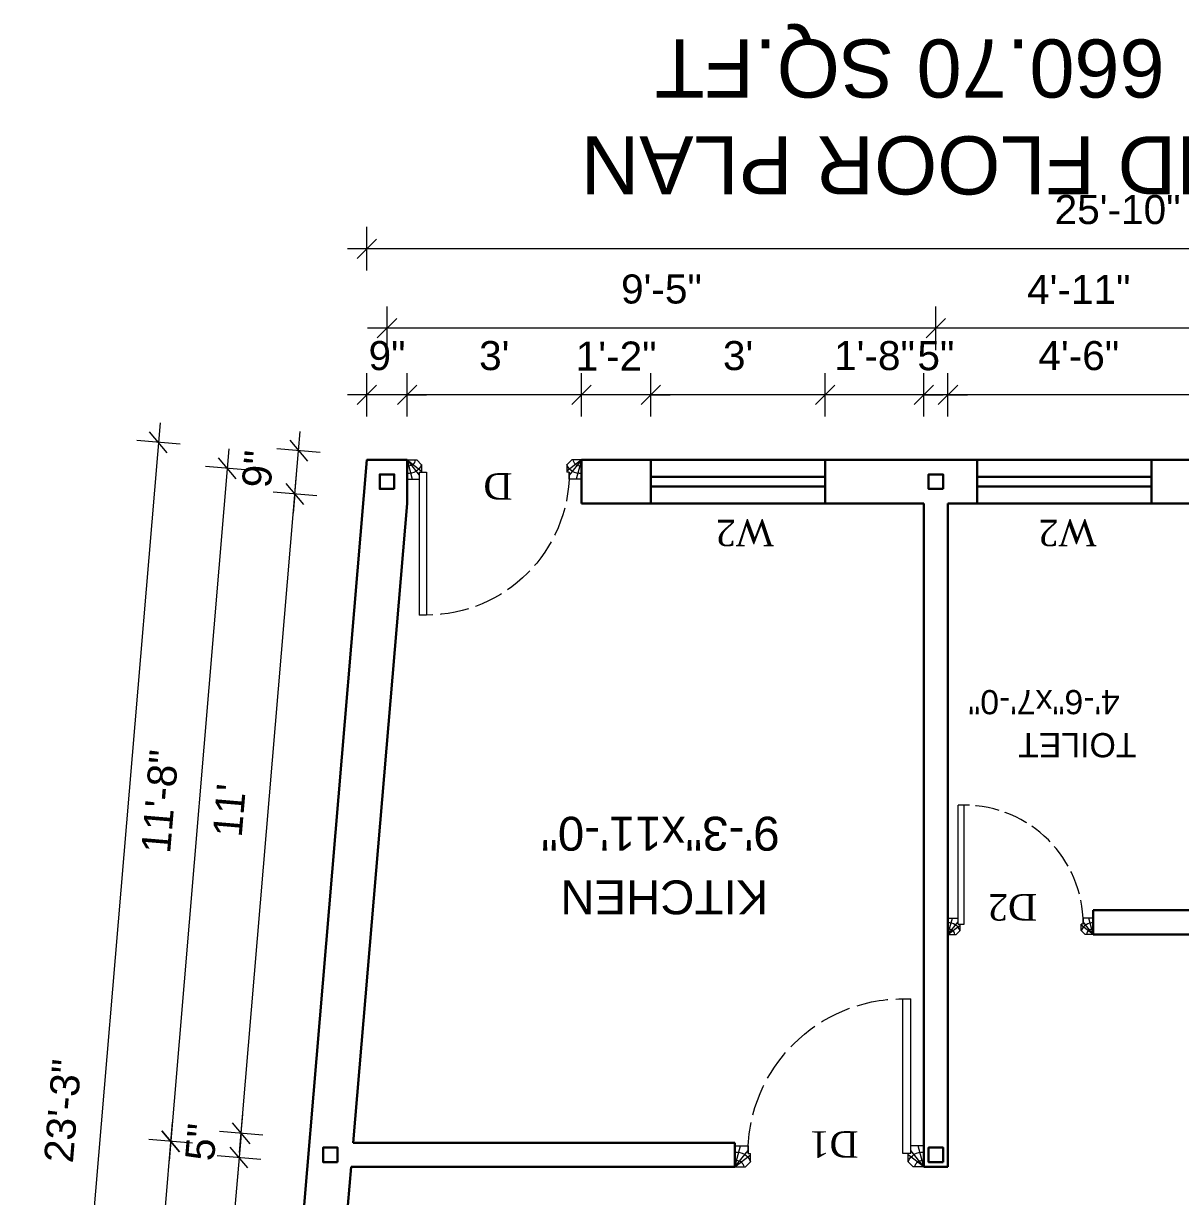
# Model space of a CAD drawing. Header units: inches. Extents: x 45643 to 78083, y -17830 to -3084.
# Drawn here: x 54551.9 to 54790.8, y -13744.7 to -13502.5 of the extents above; entities that cross this region are included whole.
import ezdxf

# ---------------------------------------------------------------- set-up
doc = ezdxf.new("R2010")
doc.units = ezdxf.units.IN
doc.header["$MEASUREMENT"] = 0
doc.linetypes.add('ACAD_ISO02W100', pattern=[15, 12, -3])
doc.linetypes.add('CONTINUA', pattern=[0])
for name, color, linetype, lineweight in [('A_Title Text', 105, 'Continuous', 60), ('Door-window', 150, 'Continuous', 9), ('ELEVATION', 6, 'Continuous', 30), ('hatch', 30, 'Continuous', 5), ('WALL', 240, 'Continuous', 30)]:
    doc.layers.add(name, color=color, linetype=linetype, lineweight=lineweight)
doc.layers.add('PDF_Text', color=7, linetype='Continuous')
doc.styles.add('Arial', font='arial.ttf')
doc.styles.add('PDF Arial', font='arial.ttf')
doc.styles.get("Standard").update_dxf_attribs({"font": 'times.ttf'})
doc.dimstyles.new('Sudeep', dxfattribs={"dimtxt": 6, "dimasz": 4, "dimexe": 4.5, "dimexo": 4.5, "dimgap": 5, "dimtad": 1, "dimdec": 0, "dimlunit": 4, "dimtxsty": 'Arial', "dimblk": 'OBLIQUE', "dimcen": 250, "dimdle": 4, "dimclrd": 86, "dimclre": 5, "dimclrt": 1, "dimadec": 0, "dimazin": 0, "dimtfac": 1, "dimtdec": 0, "dimtix": 1, "dimtmove": 1, "dimatfit": 3, "dimldrblk": 'OBLIQUE', "dimfxl": 4.5, "dimfxlon": 1, "dimfrac": 2, "dimlwd": 15, "dimlwe": 13, "dimarcsym": 0})

# ---------------------------------------------------------------- blocks, each defined once
blk = doc.blocks.new("D 3'")
at = {"layer": 'Door-window', "linetype": 'Continuous', "ltscale": 0.25}
for p, q in [((3749.64, -16740.96), (3749.64, -16711.46)), ((3751.14, -16711.46), (3749.64, -16711.46)), ((3751.14, -16740.96), (3751.14, -16711.46)), ((3747.14, -16743.51), (3747.14, -16739.51)), ((3747.14, -16739.51), (3749.64, -16739.51)), ((3749.64, -16740.96), (3751.14, -16740.96)), ((3750.14, -16742.51), (3750.14, -16740.96)), ((3780.14, -16742.51), (3780.14, -16740.96)), ((3780.64, -16740.96), (3780.14, -16740.96)), ((3783.14, -16739.51), (3780.64, -16739.51)), ((3780.64, -16739.51), (3780.64, -16740.96)), ((3783.14, -16743.51), (3783.14, -16739.51)), ((3747.14, -16743.51), (3749.14, -16743.51)), ((3749.14, -16743.51), (3750.14, -16742.51)), ((3781.14, -16743.51), (3780.14, -16742.51)), ((3783.14, -16743.51), (3781.14, -16743.51))]:
    blk.add_line(p, q, dxfattribs=at)
at = {"layer": 'Door-window', "linetype": 'ACAD_ISO02W100', "ltscale": 0.5}
blk.add_arc((3751.14, -16740.96), 29.5, 0, 90, dxfattribs=at)
at = {"layer": 'hatch', "color": 8}
for p, q in [((3747.14, -16743.51), (3748.23, -16739.5)), ((3747.14, -16743.51), (3749.64, -16740.37)), ((3747.14, -16743.51), (3750.14, -16741.17)), ((3783.14, -16743.51), (3780.14, -16741.17)), ((3783.14, -16743.51), (3780.64, -16740.37)), ((3783.14, -16743.51), (3782.06, -16739.5))]:
    blk.add_line(p, q, dxfattribs=at)
for centre, radius, start, end in [((3747.4, -16743.58), 2.93, 20.9872, 95.0825), ((3782.88, -16743.58), 2.93, 84.9175, 159.0128), ((3747.43, -16743.63), 1.42, 5.1372, 101.4864), ((3782.86, -16743.63), 1.42, 78.5136, 174.8628)]:
    blk.add_arc(centre, radius, start, end, dxfattribs=at)
blk = doc.blocks.new('_Oblique')
at = {"color": 0, "linetype": 'ByBlock', "lineweight": -2}
blk.add_line((-0.5, -0.5), (0.5, 0.5), dxfattribs=at)
blk = doc.blocks.new('*D1357')
at = {"layer": 'A_Title Text', "color": 5, "lineweight": 13, "transparency": 16777216}
for p, q in [((54622.83, -13553.53), (54622.83, -13544.53)), ((54932.73, -13553.53), (54932.73, -13544.53))]:
    blk.add_line(p, q, dxfattribs=at)
at = {"layer": 'A_Title Text', "color": 86, "lineweight": 15, "transparency": 16777216}
blk.add_line((54936.73, -13549.03), (54618.83, -13549.03), dxfattribs=at)
at = {"layer": 'Defpoints', "color": 0, "transparency": 16777216}
for p in [(54622.83, -13549.03), (54622.83, -13592.62), (54932.73, -13592.62)]:
    blk.add_point(p, dxfattribs=at)
at = {"layer": 'A_Title Text', "color": 86, "lineweight": 15, "transparency": 16777216, "xscale": 4, "yscale": 4, "zscale": 4, "rotation": 180}
blk.add_blockref('_Oblique', (54622.83, -13549.03), dxfattribs=at)
at = {"layer": 'A_Title Text', "color": 86, "lineweight": 15, "transparency": 16777216, "xscale": 4, "yscale": 4, "zscale": 4}
blk.add_blockref('_Oblique', (54932.73, -13549.03), dxfattribs=at)
at = {"layer": 'A_Title Text', "color": 1, "transparency": 16777216, "insert": (54777.78, -13540.97), "char_height": 6, "attachment_point": 5, "style": 'Arial'}
blk.add_mtext('25\'-10"', dxfattribs=at)
blk = doc.blocks.new('*D1378')
at = {"layer": 'A_Title Text', "color": 5, "lineweight": 13, "transparency": 16777216}
for p, q in [((54742.77, -13583.7), (54742.77, -13574.7)), ((54796.77, -13583.7), (54796.77, -13574.7))]:
    blk.add_line(p, q, dxfattribs=at)
at = {"layer": 'A_Title Text', "color": 86, "lineweight": 15, "transparency": 16777216}
blk.add_line((54800.77, -13579.2), (54738.77, -13579.2), dxfattribs=at)
at = {"layer": 'Defpoints', "color": 0, "transparency": 16777216}
for p in [(54742.77, -13579.2), (54742.77, -13601.62), (54796.77, -13601.62)]:
    blk.add_point(p, dxfattribs=at)
at = {"layer": 'A_Title Text', "color": 86, "lineweight": 15, "transparency": 16777216, "xscale": 4, "yscale": 4, "zscale": 4, "rotation": 180}
blk.add_blockref('_Oblique', (54742.77, -13579.2), dxfattribs=at)
at = {"layer": 'A_Title Text', "color": 86, "lineweight": 15, "transparency": 16777216, "xscale": 4, "yscale": 4, "zscale": 4}
blk.add_blockref('_Oblique', (54796.77, -13579.2), dxfattribs=at)
at = {"layer": 'A_Title Text', "color": 1, "transparency": 16777216, "insert": (54769.77, -13571.13), "char_height": 6, "attachment_point": 5, "style": 'Arial'}
blk.add_mtext('4\'-6"', dxfattribs=at)
blk = doc.blocks.new('*D1379')
at = {"layer": 'A_Title Text', "color": 5, "lineweight": 13, "transparency": 16777216}
for p, q in [((54737.77, -13583.7), (54737.77, -13574.7)), ((54742.77, -13583.7), (54742.77, -13574.7))]:
    blk.add_line(p, q, dxfattribs=at)
at = {"layer": 'A_Title Text', "color": 86, "lineweight": 15, "transparency": 16777216}
for p, q in [((54737.77, -13579.2), (54733.77, -13579.2)), ((54742.77, -13579.2), (54737.77, -13579.2)), ((54742.77, -13579.2), (54746.77, -13579.2))]:
    blk.add_line(p, q, dxfattribs=at)
at = {"layer": 'Defpoints', "color": 0, "transparency": 16777216}
for p in [(54737.77, -13579.2), (54737.77, -13601.62), (54742.77, -13601.62)]:
    blk.add_point(p, dxfattribs=at)
at = {"layer": 'A_Title Text', "color": 86, "lineweight": 15, "transparency": 16777216, "xscale": 4, "yscale": 4, "zscale": 4}
blk.add_blockref('_Oblique', (54737.77, -13579.2), dxfattribs=at)
at = {"layer": 'A_Title Text', "color": 86, "lineweight": 15, "transparency": 16777216, "xscale": 4, "yscale": 4, "zscale": 4, "rotation": 180}
blk.add_blockref('_Oblique', (54742.77, -13579.2), dxfattribs=at)
at = {"layer": 'A_Title Text', "color": 1, "transparency": 16777216, "insert": (54740.27, -13571.15), "char_height": 6, "attachment_point": 5, "style": 'Arial'}
blk.add_mtext('5"', dxfattribs=at)
blk = doc.blocks.new('*D1380')
at = {"layer": 'A_Title Text', "color": 5, "lineweight": 13, "transparency": 16777216}
for p, q in [((54717.44, -13583.7), (54717.44, -13574.7)), ((54737.77, -13583.7), (54737.77, -13574.7))]:
    blk.add_line(p, q, dxfattribs=at)
at = {"layer": 'A_Title Text', "color": 86, "lineweight": 15, "transparency": 16777216}
for p, q in [((54717.44, -13579.2), (54713.44, -13579.2)), ((54737.77, -13579.2), (54717.44, -13579.2)), ((54737.77, -13579.2), (54741.77, -13579.2))]:
    blk.add_line(p, q, dxfattribs=at)
at = {"layer": 'Defpoints', "color": 0, "transparency": 16777216}
for p in [(54717.44, -13579.2), (54717.44, -13592.62), (54737.77, -13601.62)]:
    blk.add_point(p, dxfattribs=at)
at = {"layer": 'A_Title Text', "color": 86, "lineweight": 15, "transparency": 16777216, "xscale": 4, "yscale": 4, "zscale": 4}
blk.add_blockref('_Oblique', (54717.44, -13579.2), dxfattribs=at)
at = {"layer": 'A_Title Text', "color": 86, "lineweight": 15, "transparency": 16777216, "xscale": 4, "yscale": 4, "zscale": 4, "rotation": 180}
blk.add_blockref('_Oblique', (54737.77, -13579.2), dxfattribs=at)
at = {"layer": 'A_Title Text', "color": 1, "transparency": 16777216, "insert": (54727.6, -13571.13), "char_height": 6, "attachment_point": 5, "style": 'Arial'}
blk.add_mtext('1\'-8"', dxfattribs=at)
blk = doc.blocks.new('*D1381')
at = {"layer": 'A_Title Text', "color": 5, "lineweight": 13, "transparency": 16777216}
for p, q in [((54681.44, -13583.7), (54681.44, -13574.7)), ((54717.44, -13583.7), (54717.44, -13574.7))]:
    blk.add_line(p, q, dxfattribs=at)
at = {"layer": 'A_Title Text', "color": 86, "lineweight": 15, "transparency": 16777216}
blk.add_line((54721.44, -13579.2), (54677.44, -13579.2), dxfattribs=at)
at = {"layer": 'Defpoints', "color": 0, "transparency": 16777216}
for p in [(54681.44, -13579.2), (54681.44, -13592.62), (54717.44, -13592.62)]:
    blk.add_point(p, dxfattribs=at)
at = {"layer": 'A_Title Text', "color": 86, "lineweight": 15, "transparency": 16777216, "xscale": 4, "yscale": 4, "zscale": 4, "rotation": 180}
blk.add_blockref('_Oblique', (54681.44, -13579.2), dxfattribs=at)
at = {"layer": 'A_Title Text', "color": 86, "lineweight": 15, "transparency": 16777216, "xscale": 4, "yscale": 4, "zscale": 4}
blk.add_blockref('_Oblique', (54717.44, -13579.2), dxfattribs=at)
at = {"layer": 'A_Title Text', "color": 1, "transparency": 16777216, "insert": (54699.44, -13571.13), "char_height": 6, "attachment_point": 5, "style": 'Arial'}
blk.add_mtext("3'", dxfattribs=at)
blk = doc.blocks.new('*D1382')
at = {"layer": 'A_Title Text', "color": 5, "lineweight": 13, "transparency": 16777216}
for p, q in [((54667.11, -13583.7), (54667.11, -13574.7)), ((54681.44, -13583.7), (54681.44, -13574.7))]:
    blk.add_line(p, q, dxfattribs=at)
at = {"layer": 'A_Title Text', "color": 86, "lineweight": 15, "transparency": 16777216}
for p, q in [((54667.11, -13579.2), (54663.11, -13579.2)), ((54681.44, -13579.2), (54667.11, -13579.2)), ((54681.44, -13579.2), (54685.44, -13579.2))]:
    blk.add_line(p, q, dxfattribs=at)
at = {"layer": 'Defpoints', "color": 0, "transparency": 16777216}
for p in [(54667.11, -13579.2), (54667.11, -13592.62), (54681.44, -13592.62)]:
    blk.add_point(p, dxfattribs=at)
at = {"layer": 'A_Title Text', "color": 86, "lineweight": 15, "transparency": 16777216, "xscale": 4, "yscale": 4, "zscale": 4}
blk.add_blockref('_Oblique', (54667.11, -13579.2), dxfattribs=at)
at = {"layer": 'A_Title Text', "color": 86, "lineweight": 15, "transparency": 16777216, "xscale": 4, "yscale": 4, "zscale": 4, "rotation": 180}
blk.add_blockref('_Oblique', (54681.44, -13579.2), dxfattribs=at)
at = {"layer": 'A_Title Text', "color": 1, "transparency": 16777216, "insert": (54674.27, -13571.19), "char_height": 6, "attachment_point": 5, "style": 'Arial'}
blk.add_mtext('1\'-2"', dxfattribs=at)
blk = doc.blocks.new('*D1383')
at = {"layer": 'A_Title Text', "color": 5, "lineweight": 13, "transparency": 16777216}
for p, q in [((54631.11, -13583.7), (54631.11, -13574.7)), ((54667.11, -13583.7), (54667.11, -13574.7))]:
    blk.add_line(p, q, dxfattribs=at)
at = {"layer": 'A_Title Text', "color": 86, "lineweight": 15, "transparency": 16777216}
blk.add_line((54671.11, -13579.2), (54627.11, -13579.2), dxfattribs=at)
at = {"layer": 'Defpoints', "color": 0, "transparency": 16777216}
for p in [(54631.11, -13579.2), (54631.11, -13592.62), (54667.11, -13592.62)]:
    blk.add_point(p, dxfattribs=at)
at = {"layer": 'A_Title Text', "color": 86, "lineweight": 15, "transparency": 16777216, "xscale": 4, "yscale": 4, "zscale": 4, "rotation": 180}
blk.add_blockref('_Oblique', (54631.11, -13579.2), dxfattribs=at)
at = {"layer": 'A_Title Text', "color": 86, "lineweight": 15, "transparency": 16777216, "xscale": 4, "yscale": 4, "zscale": 4}
blk.add_blockref('_Oblique', (54667.11, -13579.2), dxfattribs=at)
at = {"layer": 'A_Title Text', "color": 1, "transparency": 16777216, "insert": (54649.11, -13571.13), "char_height": 6, "attachment_point": 5, "style": 'Arial'}
blk.add_mtext("3'", dxfattribs=at)
blk = doc.blocks.new('*D1384')
at = {"layer": 'A_Title Text', "color": 5, "lineweight": 13, "transparency": 16777216}
for p, q in [((54622.83, -13583.7), (54622.83, -13574.7)), ((54631.11, -13583.7), (54631.11, -13574.7))]:
    blk.add_line(p, q, dxfattribs=at)
at = {"layer": 'A_Title Text', "color": 86, "lineweight": 15, "transparency": 16777216}
for p, q in [((54622.83, -13579.2), (54618.83, -13579.2)), ((54631.11, -13579.2), (54622.83, -13579.2)), ((54631.11, -13579.2), (54635.11, -13579.2))]:
    blk.add_line(p, q, dxfattribs=at)
at = {"layer": 'Defpoints', "color": 0, "transparency": 16777216}
for p in [(54622.83, -13579.2), (54622.83, -13592.62), (54631.11, -13592.62)]:
    blk.add_point(p, dxfattribs=at)
at = {"layer": 'A_Title Text', "color": 86, "lineweight": 15, "transparency": 16777216, "xscale": 4, "yscale": 4, "zscale": 4}
blk.add_blockref('_Oblique', (54622.83, -13579.2), dxfattribs=at)
at = {"layer": 'A_Title Text', "color": 86, "lineweight": 15, "transparency": 16777216, "xscale": 4, "yscale": 4, "zscale": 4, "rotation": 180}
blk.add_blockref('_Oblique', (54631.11, -13579.2), dxfattribs=at)
at = {"layer": 'A_Title Text', "color": 1, "transparency": 16777216, "insert": (54626.97, -13571.13), "char_height": 6, "attachment_point": 5, "style": 'Arial'}
blk.add_mtext('9"', dxfattribs=at)
blk = doc.blocks.new('*D1386')
at = {"layer": 'A_Title Text', "color": 5, "lineweight": 13, "transparency": 16777216}
for p, q in [((54740.27, -13569.95), (54740.27, -13560.95)), ((54799.27, -13569.95), (54799.27, -13560.95))]:
    blk.add_line(p, q, dxfattribs=at)
at = {"layer": 'A_Title Text', "color": 86, "lineweight": 15, "transparency": 16777216}
blk.add_line((54803.27, -13565.45), (54736.27, -13565.45), dxfattribs=at)
at = {"layer": 'Defpoints', "color": 0, "transparency": 16777216}
for p in [(54740.27, -13565.45), (54740.27, -13597.12), (54799.27, -13597.12)]:
    blk.add_point(p, dxfattribs=at)
at = {"layer": 'A_Title Text', "color": 86, "lineweight": 15, "transparency": 16777216, "xscale": 4, "yscale": 4, "zscale": 4, "rotation": 180}
blk.add_blockref('_Oblique', (54740.27, -13565.45), dxfattribs=at)
at = {"layer": 'A_Title Text', "color": 86, "lineweight": 15, "transparency": 16777216, "xscale": 4, "yscale": 4, "zscale": 4}
blk.add_blockref('_Oblique', (54799.27, -13565.45), dxfattribs=at)
at = {"layer": 'A_Title Text', "color": 1, "transparency": 16777216, "insert": (54769.77, -13557.43), "char_height": 6, "attachment_point": 5, "style": 'Arial'}
blk.add_mtext('4\'-11"', dxfattribs=at)
blk = doc.blocks.new('*D1387')
at = {"layer": 'A_Title Text', "color": 5, "lineweight": 13, "transparency": 16777216}
for p, q in [((54626.97, -13569.95), (54626.97, -13560.95)), ((54740.27, -13569.95), (54740.27, -13560.95))]:
    blk.add_line(p, q, dxfattribs=at)
at = {"layer": 'A_Title Text', "color": 86, "lineweight": 15, "transparency": 16777216}
blk.add_line((54744.27, -13565.45), (54622.97, -13565.45), dxfattribs=at)
at = {"layer": 'Defpoints', "color": 0, "transparency": 16777216}
for p in [(54626.97, -13565.45), (54626.97, -13597.12), (54740.27, -13597.12)]:
    blk.add_point(p, dxfattribs=at)
at = {"layer": 'A_Title Text', "color": 86, "lineweight": 15, "transparency": 16777216, "xscale": 4, "yscale": 4, "zscale": 4, "rotation": 180}
blk.add_blockref('_Oblique', (54626.97, -13565.45), dxfattribs=at)
at = {"layer": 'A_Title Text', "color": 86, "lineweight": 15, "transparency": 16777216, "xscale": 4, "yscale": 4, "zscale": 4}
blk.add_blockref('_Oblique', (54740.27, -13565.45), dxfattribs=at)
at = {"layer": 'A_Title Text', "color": 1, "transparency": 16777216, "insert": (54683.62, -13557.38), "char_height": 6, "attachment_point": 5, "style": 'Arial'}
blk.add_mtext('9\'-5"', dxfattribs=at)
blk = doc.blocks.new('*D1394')
at = {"layer": 'A_Title Text', "color": 86, "lineweight": 15, "transparency": 16777216}
for p, q in [((54596.84, -13731.69), (54597.18, -13727.71)), ((54596.84, -13731.69), (54596.42, -13736.69)), ((54596.42, -13736.69), (54596.09, -13740.68))]:
    blk.add_line(p, q, dxfattribs=at)
at = {"layer": 'A_Title Text', "color": 5, "lineweight": 13, "transparency": 16777216}
for p, q in [((54601.33, -13732.07), (54592.36, -13731.31)), ((54600.91, -13737.07), (54591.94, -13736.31))]:
    blk.add_line(p, q, dxfattribs=at)
at = {"layer": 'Defpoints', "color": 0, "transparency": 16777216}
for p in [(54619.99, -13733.64), (54596.42, -13736.69), (54619.56, -13738.64)]:
    blk.add_point(p, dxfattribs=at)
at = {"layer": 'A_Title Text', "color": 86, "lineweight": 15, "transparency": 16777216, "xscale": 4, "yscale": 4, "zscale": 4}
for p, rotation in [((54596.84, -13731.69), 265.184722263642), ((54596.42, -13736.69), 85.18472226364202)]:
    blk.add_blockref('_Oblique', p, dxfattribs=dict(at, rotation=rotation))
at = {"layer": 'A_Title Text', "color": 1, "transparency": 16777216, "insert": (54588.61, -13733.52), "char_height": 6, "attachment_point": 5, "rotation": 85.1847, "style": 'Arial'}
blk.add_mtext('5"', dxfattribs=at)
blk = doc.blocks.new('*D1395')
at = {"layer": 'A_Title Text', "color": 86, "lineweight": 15, "transparency": 16777216}
blk.add_line((54596.76, -13732.71), (54585.7, -13864.03), dxfattribs=at)
at = {"layer": 'A_Title Text', "color": 5, "lineweight": 13, "transparency": 16777216}
for p, q in [((54600.91, -13737.07), (54591.94, -13736.31)), ((54590.52, -13860.42), (54581.55, -13859.67))]:
    blk.add_line(p, q, dxfattribs=at)
at = {"layer": 'Defpoints', "color": 0, "transparency": 16777216}
for p in [(54619.56, -13738.64), (54586.03, -13860.04), (54609.25, -13862)]:
    blk.add_point(p, dxfattribs=at)
at = {"layer": 'A_Title Text', "color": 86, "lineweight": 15, "transparency": 16777216, "xscale": 4, "yscale": 4, "zscale": 4}
for p, rotation in [((54596.42, -13736.69), 85.18472226364204), ((54586.03, -13860.04), 265.184722263642)]:
    blk.add_blockref('_Oblique', p, dxfattribs=dict(at, rotation=rotation))
at = {"layer": 'A_Title Text', "color": 1, "transparency": 16777216, "insert": (54583.19, -13797.69), "char_height": 6, "attachment_point": 5, "rotation": 85.1847, "style": 'Arial'}
blk.add_mtext('10\'-4"', dxfattribs=at)
blk = doc.blocks.new('*D1396')
at = {"layer": 'A_Title Text', "color": 86, "lineweight": 15, "transparency": 16777216}
blk.add_line((54596.51, -13735.68), (54608.3, -13595.69), dxfattribs=at)
at = {"layer": 'A_Title Text', "color": 5, "lineweight": 13, "transparency": 16777216}
for p, q in [((54612.45, -13600.05), (54603.48, -13599.3)), ((54601.33, -13732.07), (54592.36, -13731.31))]:
    blk.add_line(p, q, dxfattribs=at)
at = {"layer": 'Defpoints', "color": 0, "transparency": 16777216}
for p in [(54607.97, -13599.67), (54631.11, -13601.62), (54619.99, -13733.64)]:
    blk.add_point(p, dxfattribs=at)
at = {"layer": 'A_Title Text', "color": 86, "lineweight": 15, "transparency": 16777216, "xscale": 4, "yscale": 4, "zscale": 4}
for p, rotation in [((54607.97, -13599.67), 85.18472226364202), ((54596.84, -13731.69), 265.184722263642)]:
    blk.add_blockref('_Oblique', p, dxfattribs=dict(at, rotation=rotation))
at = {"layer": 'A_Title Text', "color": 1, "transparency": 16777216, "insert": (54594.42, -13665.01), "char_height": 6, "attachment_point": 5, "rotation": 85.1847, "style": 'Arial'}
blk.add_mtext("11'", dxfattribs=at)
blk = doc.blocks.new('*D1397')
at = {"layer": 'A_Title Text', "color": 86, "lineweight": 15, "transparency": 16777216}
for p, q in [((54608.72, -13590.74), (54609.05, -13586.75)), ((54607.97, -13599.67), (54608.72, -13590.74)), ((54607.97, -13599.67), (54607.63, -13603.66))]:
    blk.add_line(p, q, dxfattribs=at)
at = {"layer": 'A_Title Text', "color": 5, "lineweight": 13, "transparency": 16777216}
for p, q in [((54613.2, -13591.12), (54604.23, -13590.36)), ((54612.45, -13600.05), (54603.48, -13599.3))]:
    blk.add_line(p, q, dxfattribs=at)
at = {"layer": 'Defpoints', "color": 0, "transparency": 16777216}
for p in [(54608.72, -13590.74), (54631.11, -13592.62), (54631.11, -13601.62)]:
    blk.add_point(p, dxfattribs=at)
at = {"layer": 'A_Title Text', "color": 86, "lineweight": 15, "transparency": 16777216, "xscale": 4, "yscale": 4, "zscale": 4}
for p, rotation in [((54608.72, -13590.74), 265.184722263642), ((54607.97, -13599.67), 85.18472226364204)]:
    blk.add_blockref('_Oblique', p, dxfattribs=dict(at, rotation=rotation))
at = {"layer": 'A_Title Text', "color": 1, "transparency": 16777216, "insert": (54600.31, -13594.53), "char_height": 6, "attachment_point": 5, "rotation": 85.1847, "style": 'Arial'}
blk.add_mtext('9"', dxfattribs=at)
blk = doc.blocks.new('*D1398')
at = {"layer": 'A_Title Text', "color": 86, "lineweight": 15, "transparency": 16777216}
blk.add_line((54594.35, -13590.36), (54581.97, -13737.35), dxfattribs=at)
at = {"layer": 'A_Title Text', "color": 5, "lineweight": 13, "transparency": 16777216}
for p, q in [((54598.5, -13594.73), (54589.53, -13593.97)), ((54586.79, -13733.74), (54577.82, -13732.99))]:
    blk.add_line(p, q, dxfattribs=at)
at = {"layer": 'Defpoints', "color": 0, "transparency": 16777216}
for p in [(54626.97, -13597.12), (54582.31, -13733.37), (54615.26, -13736.14)]:
    blk.add_point(p, dxfattribs=at)
at = {"layer": 'A_Title Text', "color": 86, "lineweight": 15, "transparency": 16777216, "xscale": 4, "yscale": 4, "zscale": 4}
for p, rotation in [((54594.02, -13594.35), 85.1847222639032), ((54582.31, -13733.37), 265.1847222639032)]:
    blk.add_blockref('_Oblique', p, dxfattribs=dict(at, rotation=rotation))
at = {"layer": 'A_Title Text', "color": 1, "transparency": 16777216, "insert": (54580.13, -13663.18), "char_height": 6, "attachment_point": 5, "rotation": 85.1847, "style": 'Arial'}
blk.add_mtext('11\'-8"', dxfattribs=at)
blk = doc.blocks.new('*D1399')
at = {"layer": 'A_Title Text', "color": 86, "lineweight": 15, "transparency": 16777216}
blk.add_line((54582.64, -13729.38), (54571.06, -13866.85), dxfattribs=at)
at = {"layer": 'A_Title Text', "color": 5, "lineweight": 13, "transparency": 16777216}
for p, q in [((54586.79, -13733.74), (54577.82, -13732.99)), ((54575.88, -13863.24), (54566.91, -13862.49))]:
    blk.add_line(p, q, dxfattribs=at)
at = {"layer": 'Defpoints', "color": 0, "transparency": 16777216}
for p in [(54615.26, -13736.14), (54571.4, -13862.87), (54604.35, -13865.64)]:
    blk.add_point(p, dxfattribs=at)
at = {"layer": 'A_Title Text', "color": 86, "lineweight": 15, "transparency": 16777216, "xscale": 4, "yscale": 4, "zscale": 4}
for p, rotation in [((54582.31, -13733.37), 85.18472226364204), ((54571.4, -13862.87), 265.184722263642)]:
    blk.add_blockref('_Oblique', p, dxfattribs=dict(at, rotation=rotation))
at = {"layer": 'A_Title Text', "color": 1, "transparency": 16777216, "insert": (54568.82, -13797.44), "char_height": 6, "attachment_point": 5, "rotation": 85.1847, "style": 'Arial'}
blk.add_mtext('10\'-10"', dxfattribs=at)
blk = doc.blocks.new('*D1400')
at = {"layer": 'A_Title Text', "color": 86, "lineweight": 15, "transparency": 16777216}
blk.add_line((54580.12, -13585.01), (54556.07, -13870.5), dxfattribs=at)
at = {"layer": 'A_Title Text', "color": 5, "lineweight": 13, "transparency": 16777216}
for p, q in [((54584.27, -13589.38), (54575.3, -13588.62)), ((54560.89, -13866.89), (54551.92, -13866.14))]:
    blk.add_line(p, q, dxfattribs=at)
at = {"layer": 'Defpoints', "color": 0, "transparency": 16777216}
for p in [(54622.83, -13592.62), (54556.41, -13866.52), (54599.46, -13870.14)]:
    blk.add_point(p, dxfattribs=at)
at = {"layer": 'A_Title Text', "color": 86, "lineweight": 15, "transparency": 16777216, "xscale": 4, "yscale": 4, "zscale": 4}
for p, rotation in [((54579.79, -13589), 85.18472226389943), ((54556.41, -13866.52), 265.1847222638995)]:
    blk.add_blockref('_Oblique', p, dxfattribs=dict(at, rotation=rotation))
at = {"layer": 'A_Title Text', "color": 1, "transparency": 16777216, "insert": (54560.06, -13727.08), "char_height": 6, "attachment_point": 5, "rotation": 85.1847, "style": 'Arial'}
blk.add_mtext('23\'-3"', dxfattribs=at)

msp = doc.modelspace()

# ---------------------------------------------------------------- linework, layer by layer
at = {"layer": 'ELEVATION'}
for p, q in [((54631.11, -13601.62), (54631.11, -13592.62)), ((54667.11, -13601.62), (54667.11, -13592.62)), ((54681.44, -13601.62), (54681.44, -13592.62)), ((54717.44, -13601.62), (54717.44, -13592.62)), ((54748.77, -13601.62), (54748.77, -13592.62)), ((54784.77, -13601.62), (54784.77, -13592.62)), ((54717.44, -13596.12), (54681.44, -13596.12)), ((54784.77, -13596.12), (54748.77, -13596.12)), ((54717.44, -13598.12), (54681.44, -13598.12)), ((54784.77, -13598.12), (54748.77, -13598.12)), ((54631.11, -13601.62), (54619.99, -13733.64)), ((54737.77, -13601.62), (54667.11, -13601.62)), ((54737.77, -13738.64), (54737.77, -13601.62)), ((54796.77, -13601.62), (54742.77, -13601.62)), ((54742.77, -13685.62), (54742.77, -13601.62)), ((54742.77, -13690.62), (54742.77, -13685.62)), ((54796.77, -13685.62), (54772.77, -13685.62)), ((54772.77, -13690.62), (54772.77, -13685.62)), ((54742.77, -13738.64), (54742.77, -13690.62)), ((54796.77, -13690.62), (54772.77, -13690.62)), ((54619.99, -13733.64), (54698.77, -13733.64)), ((54698.77, -13733.64), (54698.77, -13738.64)), ((54737.77, -13733.64), (54737.77, -13738.64)), ((54619.56, -13738.64), (54609.25, -13861.14)), ((54619.56, -13738.64), (54698.77, -13738.64)), ((54737.77, -13738.64), (54742.77, -13738.64))]:
    msp.add_line(p, q, dxfattribs=at)
for points in [[(54631.11, -13592.62), (54622.83, -13592.62), (54599.46, -13870.14), (54609.25, -13870.14)], [(54663.25, -13870.14), (54975.22, -13870.14), (54932.73, -13592.62), (54667.11, -13592.62)]]:
    msp.add_lwpolyline(points, dxfattribs=at)
for points in [[(54628.47, -13598.62), (54625.47, -13598.62), (54625.47, -13595.62), (54628.47, -13595.62)], [(54741.77, -13598.62), (54738.77, -13598.62), (54738.77, -13595.62), (54741.77, -13595.62)], [(54616.76, -13737.64), (54613.76, -13737.64), (54613.76, -13734.64), (54616.76, -13734.64)], [(54741.77, -13737.64), (54738.77, -13737.64), (54738.77, -13734.64), (54741.77, -13734.64)]]:
    msp.add_lwpolyline(points, close=True, dxfattribs=at)

# ---------------------------------------------------------------- block references
at = {"layer": 'WALL', "linetype": 'CONTINUA', "xscale": -1, "rotation": 180.0000007337118}
msp.add_blockref("D 3'", (50883.96, -30336.13), dxfattribs=at)
at = {"layer": 'WALL', "xscale": 0.8333333330483583, "yscale": 0.8333333330483583, "zscale": 0.8333333330483583}
msp.add_blockref("D 3'", (51620.15, 262.3), dxfattribs=at)
at = {"layer": 'WALL', "linetype": 'CONTINUA', "xscale": -1.083333333333211, "yscale": 1.083333333333211, "zscale": 1.083333333333211, "rotation": 7.337118113071028e-07}
msp.add_blockref("D 3'", (58797.18, 4400.16), dxfattribs=at)

# ---------------------------------------------------------------- texts
at = {"rotation": 180}
for s, insert, char_height, width, attachment_point in [('D', (54652.87, -13600.86), 5.49, 54.2013, 1), ('W2', (54706.81, -13610.45), 5.487, 1396.073, 1), ('W2', (54773.41, -13610.45), 5.487, 1396.073, 1), ('{\\fTimes New Roman|b0|i0|c0|p18;D2}', (54761.15, -13682.27), 5.4869, 54.2013, 7), ('{\\fTimes New Roman|b0|i0|c0|p18;D1}', (54724.32, -13736.74), 5.4869, 54.2013, 1)]:
    msp.add_mtext(s, dxfattribs=dict(at, insert=insert, char_height=char_height, width=width, attachment_point=attachment_point))
at = {"layer": 'PDF_Text', "attachment_point": 7, "rotation": 180, "style": 'PDF Arial'}
for s, insert, char_height in [('GROUND FLOOR PLAN\\PAREA = 660.70 SQ.FT', (54852.29, -13502.51), 12), ('4\'-6"x7\'-0"', (54778.25, -13640.08), 5.0001), ('TOILET', (54781.68, -13648.97), 5), ('9\'-3"x11\'-0"', (54708.03, -13666.22), 7), ('KITCHEN', (54705.66, -13679.36), 7)]:
    msp.add_mtext(s, dxfattribs=dict(at, insert=insert, char_height=char_height))

# ---------------------------------------------------------------- dimensions: what is measured, and where the dimension line sits
at = {"layer": 'A_Title Text'}
for base, p1, p2, angle, picture, middle in [((54622.83, -13549.03), (54932.73, -13592.62), (54622.83, -13592.62), 180, '*D1357', (54777.78, -13540.97)), ((54626.97, -13565.45), (54740.27, -13597.12), (54626.97, -13597.12), 180, '*D1387', (54683.62, -13557.38)), ((54740.27, -13565.45), (54799.27, -13597.12), (54740.27, -13597.12), 180, '*D1386', (54769.77, -13557.43)), ((54631.11, -13579.2), (54667.11, -13592.62), (54631.11, -13592.62), 180, '*D1383', (54649.11, -13571.13)), ((54667.11, -13579.2), (54681.44, -13592.62), (54667.11, -13592.62), 180, '*D1382', (54674.27, -13571.19)), ((54681.44, -13579.2), (54717.44, -13592.62), (54681.44, -13592.62), 180, '*D1381', (54699.44, -13571.13)), ((54717.44, -13579.2), (54737.77, -13601.62), (54717.44, -13592.62), 180, '*D1380', (54727.6, -13571.13)), ((54737.77, -13579.2), (54742.77, -13601.62), (54737.77, -13601.62), 180, '*D1379', (54740.27, -13571.15)), ((54742.77, -13579.2), (54796.77, -13601.62), (54742.77, -13601.62), 180, '*D1378', (54769.77, -13571.13)), ((54608.72, -13590.74), (54631.11, -13601.62), (54631.11, -13592.62), 85.1847, '*D1397', (54600.31, -13594.53)), ((54607.97, -13599.67), (54619.99, -13733.64), (54631.11, -13601.62), 85.1847, '*D1396', (54594.42, -13665.01)), ((54596.42, -13736.69), (54619.99, -13733.64), (54619.56, -13738.64), 85.1847, '*D1394', (54588.61, -13733.52)), ((54571.4, -13862.87), (54615.26, -13736.14), (54604.35, -13865.64), 85.1847, '*D1399', (54568.82, -13797.44)), ((54586.03, -13860.04), (54619.56, -13738.64), (54609.25, -13862), 85.1847, '*D1395', (54583.19, -13797.69))]:
    dim = msp.add_linear_dim(base=base, p1=p1, p2=p2, angle=angle, dimstyle='Sudeep', dxfattribs=at)
    dim.commit()
    dim.dimension.update_dxf_attribs({"geometry": picture, "text_midpoint": middle})
dim = msp.add_linear_dim(base=(54622.83, -13579.2), p1=(54631.11, -13592.62), p2=(54622.83, -13592.62), angle=180, text='9"', dimstyle='Sudeep', dxfattribs=at)
dim.commit()
dim.dimension.update_dxf_attribs({"geometry": '*D1384', "text_midpoint": (54626.97, -13571.13)})
for p1, p2, distance, picture, middle in [((54622.83, -13592.62), (54599.46, -13870.14), -43.2, '*D1400', (54560.06, -13727.08)), ((54626.97, -13597.12), (54615.26, -13736.14), -33.07, '*D1398', (54580.13, -13663.18))]:
    dim = msp.add_aligned_dim(p1=p1, p2=p2, distance=distance, dimstyle='Sudeep', dxfattribs=at)
    dim.commit()
    dim.dimension.update_dxf_attribs({"geometry": picture, "text_midpoint": middle})

doc.saveas('drawing.dxf')
